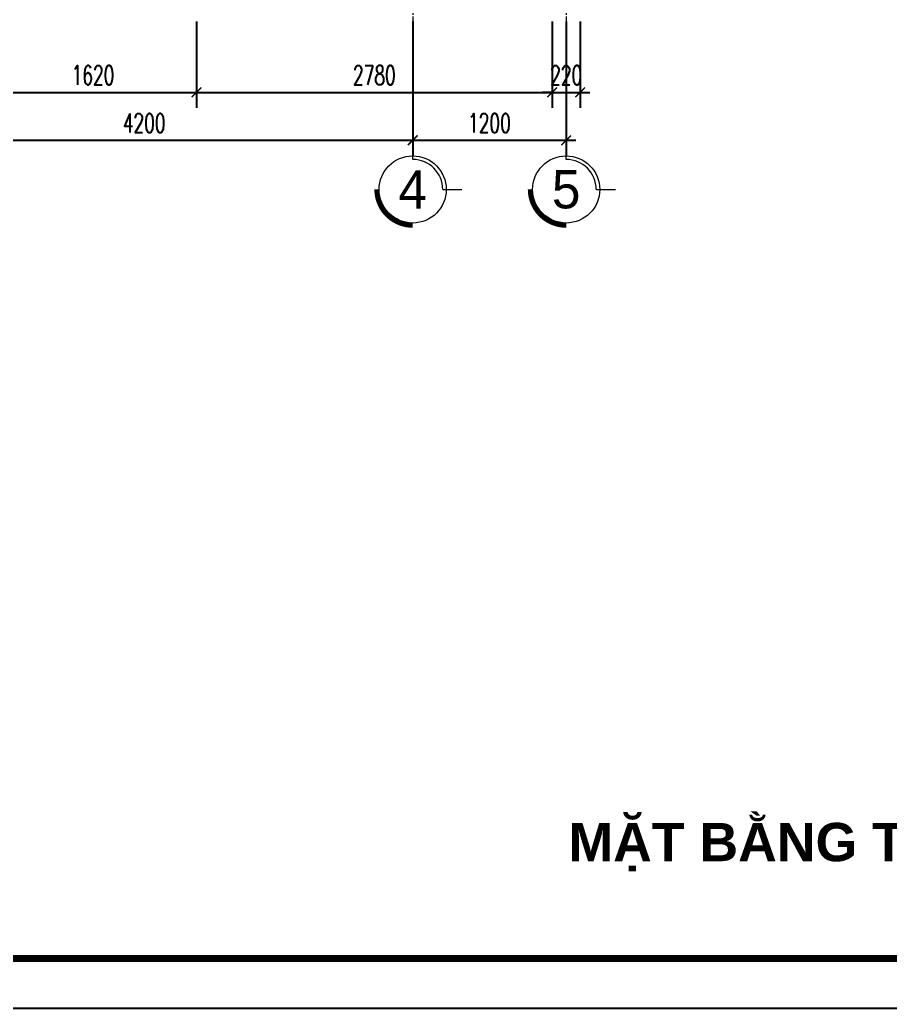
# Model space of a CAD drawing. Header units: millimetres. Extents: x -229618 to 2906, y -178063 to 96806.
# Drawn here: x -199725 to -192919, y -111097 to -103362 of the extents above; entities that cross this region are included whole.
import ezdxf
from ezdxf.enums import TextEntityAlignment as Align

# ---------------------------------------------------------------- set-up
doc = ezdxf.new("R2010")
doc.units = ezdxf.units.MM
doc.header["$LTSCALE"] = 200
doc.header["$MEASUREMENT"] = 0
doc.header["$PDMODE"] = 3
doc.header["$PDSIZE"] = 50
doc.linetypes.add('CENTER2', pattern=[1.125, 0.75, -0.125, 0.125, -0.125])
doc.layers.get('0').update_dxf_attribs({"color": 95, "linetype": 'CONTINUOUS'})
doc.layers.get('DEFPOINTS').update_dxf_attribs({"linetype": 'CONTINUOUS'})
for name, color, linetype in [('DIM', 251, 'CONTINUOUS'), ('KHUNGTEN', 7, 'CONTINUOUS'), ('MANH', 9, 'CONTINUOUS'), ('TEXT', 33, 'CONTINUOUS')]:
    doc.layers.add(name, color=color, linetype=linetype)
doc.layers.add('thay', color=7, linetype='CONTINUOUS', lineweight=18)
doc.layers.add('tim', color=18, linetype='CENTER2', lineweight=9)
doc.styles.add('Aria H B iso', font='Vharialb_0.ttf')
doc.styles.add('Aria H iso', font='Vharial_0.ttf')
doc.styles.add('dam', font='Vhavanb_0.ttf', dxfattribs={"width": 0.9, "height": 450})
doc.styles.add('Scale', font='vnsimli.shx', dxfattribs={"width": 0.65, "bigfont": 'bigfont.shx'})
doc.dimstyles.new('Scale', dxfattribs={"dimscale": 75, "dimtxt": 2, "dimasz": 1, "dimexe": 1.6, "dimexo": 0, "dimgap": 0.8, "dimtad": 1, "dimdec": 0, "dimzin": 0, "dimdsep": 46, "dimtxsty": 'Scale', "dimblk": 'ARCHTICK', "dimcen": 0.1, "dimdle": 1, "dimclrd": 256, "dimclre": 256, "dimclrt": 3, "dimadec": 0, "dimazin": 0, "dimtfac": 1, "dimtdec": 0, "dimtix": 1, "dimtmove": 2, "dimatfit": 3, "dimldrblk": 'ARCHTICK', "dimfxl": 0, "dimtolj": 1, "dimtzin": 0, "dimarcsym": 0})

# ---------------------------------------------------------------- blocks, each defined once
blk = doc.blocks.new('KhungA3')
at = {"layer": 'DEFPOINTS', "color": 8}
blk.add_lwpolyline([(-3.74, 3.81), (416.31, 3.81), (416.31, 300.81), (-3.74, 300.81)], close=True, dxfattribs=at)
at = {"layer": 'KHUNGTEN', "color": 4, "const_width": 0.724}
blk.add_lwpolyline([(7.54, 8.99), (411.13, 8.99), (411.13, 295.64), (7.54, 295.64)], close=True, dxfattribs=at)
blk = doc.blocks.new('_ArchTick')
at = {"color": 0, "linetype": 'ByBlock', "const_width": 0.15}
blk.add_lwpolyline([(-0.5, -0.5), (0.5, 0.5)], dxfattribs=at)
blk = doc.blocks.new('*D1790')
at = {"layer": 'DEFPOINTS', "color": 0, "linetype": 'Continuous'}
for p in [(-200853, -103376.2), (-196653, -103376.2), (-196653, -104305.2)]:
    blk.add_point(p, dxfattribs=at)
at = {"layer": 'DIM', "linetype": 'Continuous', "lineweight": -2}
for p, q in [((-200853, -103376.2), (-200853, -104425.2)), ((-196653, -103376.2), (-196653, -104425.2)), ((-200928, -104305.2), (-196578, -104305.2))]:
    blk.add_line(p, q, dxfattribs=at)
at = {"layer": 'DIM', "linetype": 'Continuous', "lineweight": -2, "xscale": 75, "yscale": 75, "zscale": 75, "rotation": 180}
blk.add_blockref('_ArchTick', (-200853, -104305.2), dxfattribs=at)
at = {"layer": 'DIM', "linetype": 'Continuous', "lineweight": -2, "xscale": 75, "yscale": 75, "zscale": 75}
blk.add_blockref('_ArchTick', (-196653, -104305.2), dxfattribs=at)
at = {"layer": 'DIM', "color": 3, "linetype": 'Continuous', "insert": (-198753, -104170.2), "char_height": 150, "attachment_point": 5, "style": 'Scale'}
blk.add_mtext('\\A1;4200', dxfattribs=at)
blk = doc.blocks.new('*D1791')
at = {"layer": 'DEFPOINTS', "color": 0, "linetype": 'Continuous'}
for p in [(-196653, -103376.2), (-195453, -103376.2), (-195453, -104305.2)]:
    blk.add_point(p, dxfattribs=at)
at = {"layer": 'DIM', "linetype": 'Continuous', "lineweight": -2}
for p, q in [((-196653, -103376.2), (-196653, -104425.2)), ((-195453, -103376.2), (-195453, -104425.2)), ((-196728, -104305.2), (-195378, -104305.2))]:
    blk.add_line(p, q, dxfattribs=at)
at = {"layer": 'DIM', "linetype": 'Continuous', "lineweight": -2, "xscale": 75, "yscale": 75, "zscale": 75, "rotation": 180}
blk.add_blockref('_ArchTick', (-196653, -104305.2), dxfattribs=at)
at = {"layer": 'DIM', "linetype": 'Continuous', "lineweight": -2, "xscale": 75, "yscale": 75, "zscale": 75}
blk.add_blockref('_ArchTick', (-195453, -104305.2), dxfattribs=at)
at = {"layer": 'DIM', "color": 3, "linetype": 'Continuous', "insert": (-196053, -104170.2), "char_height": 150, "attachment_point": 5, "style": 'Scale'}
blk.add_mtext('\\A1;1200', dxfattribs=at)
blk = doc.blocks.new('tr')
at = {"layer": 'thay', "ltscale": 600}
for p, q in [((0, -200), (0, 0)), ((313, -513), (513, -513))]:
    blk.add_line(p, q, dxfattribs=at)
at = {"layer": 'thay', "ltscale": 600, "const_width": 50}
blk.add_lwpolyline([(-375, -513, 0.414214), (0, -888, 0.414214)], format="xyb", dxfattribs=at)
at = {"layer": 'thay', "ltscale": 600}
blk.add_circle((0, -513), 350, dxfattribs=at)
blk.add_arc((0, -513), 313, 0, 90, dxfattribs=at)
at = {"layer": 'TEXT', "linetype": 'Continuous', "style": 'Aria H iso'}
blk.add_attdef('A', text='', height=350, dxfattribs=at).set_placement((0, -671), align=Align.CENTER)
blk = doc.blocks.new('*D2152')
at = {"layer": 'DEFPOINTS', "color": 0}
for p in [(-199963, -103376.2), (-198343, -103376.2), (-198343, -103930.2)]:
    blk.add_point(p, dxfattribs=at)
at = {"layer": 'DIM', "lineweight": -2}
for p, q in [((-199963, -103376.2), (-199963, -104050.2)), ((-198343, -103376.2), (-198343, -104050.2)), ((-200038, -103930.2), (-198268, -103930.2))]:
    blk.add_line(p, q, dxfattribs=at)
at = {"layer": 'DIM', "lineweight": -2, "xscale": 75, "yscale": 75, "zscale": 75, "rotation": 180}
blk.add_blockref('_ArchTick', (-199963, -103930.2), dxfattribs=at)
at = {"layer": 'DIM', "lineweight": -2, "xscale": 75, "yscale": 75, "zscale": 75}
blk.add_blockref('_ArchTick', (-198343, -103930.2), dxfattribs=at)
at = {"layer": 'DIM', "color": 3, "insert": (-199153, -103795.2), "char_height": 150, "attachment_point": 5, "style": 'Scale'}
blk.add_mtext('\\A1;1620', dxfattribs=at)
blk = doc.blocks.new('*D2153')
at = {"layer": 'DEFPOINTS', "color": 0}
for p in [(-198343, -103376.2), (-195563, -103376.2), (-195563, -103930.2)]:
    blk.add_point(p, dxfattribs=at)
at = {"layer": 'DIM', "lineweight": -2}
for p, q in [((-198343, -103376.2), (-198343, -104050.2)), ((-195563, -103376.2), (-195563, -104050.2)), ((-198418, -103930.2), (-195488, -103930.2))]:
    blk.add_line(p, q, dxfattribs=at)
at = {"layer": 'DIM', "lineweight": -2, "xscale": 75, "yscale": 75, "zscale": 75, "rotation": 180}
blk.add_blockref('_ArchTick', (-198343, -103930.2), dxfattribs=at)
at = {"layer": 'DIM', "lineweight": -2, "xscale": 75, "yscale": 75, "zscale": 75}
blk.add_blockref('_ArchTick', (-195563, -103930.2), dxfattribs=at)
at = {"layer": 'DIM', "color": 3, "insert": (-196953, -103795.2), "char_height": 150, "attachment_point": 5, "style": 'Scale'}
blk.add_mtext('\\A1;2780', dxfattribs=at)
blk = doc.blocks.new('*D2154')
at = {"layer": 'DEFPOINTS', "color": 0}
for p in [(-195563, -103376.2), (-195343, -103376.2), (-195343, -103930.2)]:
    blk.add_point(p, dxfattribs=at)
at = {"layer": 'DIM', "lineweight": -2}
for p, q in [((-195563, -103376.2), (-195563, -104050.2)), ((-195343, -103376.2), (-195343, -104050.2)), ((-195563, -103930.2), (-195638, -103930.2)), ((-195563, -103930.2), (-195343, -103930.2)), ((-195343, -103930.2), (-195268, -103930.2))]:
    blk.add_line(p, q, dxfattribs=at)
at = {"layer": 'DIM', "lineweight": -2, "xscale": 75, "yscale": 75, "zscale": 75}
blk.add_blockref('_ArchTick', (-195563, -103930.2), dxfattribs=at)
at = {"layer": 'DIM', "lineweight": -2, "xscale": 75, "yscale": 75, "zscale": 75, "rotation": 180}
blk.add_blockref('_ArchTick', (-195343, -103930.2), dxfattribs=at)
at = {"layer": 'DIM', "color": 3, "insert": (-195453, -103795.2), "char_height": 150, "attachment_point": 5, "style": 'Scale'}
blk.add_mtext('\\A1;220', dxfattribs=at)

msp = doc.modelspace()

# ---------------------------------------------------------------- linework, layer by layer
at = {"layer": 'tim', "ltscale": 0.5}
for p, q in [((-196653, -92423.2), (-196653, -104305.2)), ((-195453, -92423.2), (-195453, -104305.2))]:
    msp.add_line(p, q, dxfattribs=at)

# ---------------------------------------------------------------- block references
at = {"layer": 'KHUNGTEN', "xscale": 75, "yscale": 75, "zscale": 75.00000000000009}
msp.add_blockref('KhungA3', (-217336, -111382.6), dxfattribs=at)
at = {"layer": 'MANH', "xscale": 0.75, "yscale": 0.75, "zscale": 0.75}
for p in [(-196653, -104305.2), (-195453, -104305.2)]:
    msp.add_blockref('tr', p, dxfattribs=at)

# ---------------------------------------------------------------- texts
at = {"layer": 'TEXT', "linetype": 'Continuous', "style": 'dam'}
for s, p in [('4', (-196653, -104690.1)), ('5', (-195453, -104690.1))]:
    msp.add_text(s, height=300, dxfattribs=at).set_placement(p, align=Align.MIDDLE)
at = {"layer": 'TEXT', "style": 'Aria H B iso'}
msp.add_text('mÆt b»ng tÇng ¸p m¸i', height=300, dxfattribs=at).set_placement((-190290.4, -109946.4), align=Align.RIGHT)

# ---------------------------------------------------------------- dimensions: what is measured, and where the dimension line sits
at = {"layer": 'DIM', "linetype": 'Continuous'}
for base, p1, p2, picture, middle in [((-196653, -104305.2), (-200853, -103376.2), (-196653, -103376.2), '*D1790', (-198753, -104170.2)), ((-195453, -104305.2), (-196653, -103376.2), (-195453, -103376.2), '*D1791', (-196053, -104170.2))]:
    dim = msp.add_linear_dim(base=base, p1=p1, p2=p2, dimstyle='Scale', dxfattribs=at)
    dim.commit()
    dim.dimension.update_dxf_attribs({"geometry": picture, "text_midpoint": middle})
at = {"layer": 'DIM'}
for base, p1, p2, picture, middle in [((-198343, -103930.2), (-199963, -103376.2), (-198343, -103376.2), '*D2152', (-199153, -103795.2)), ((-195563, -103930.2), (-198343, -103376.2), (-195563, -103376.2), '*D2153', (-196953, -103795.2)), ((-195343, -103930.2), (-195563, -103376.2), (-195343, -103376.2), '*D2154', (-195453, -103795.2))]:
    dim = msp.add_linear_dim(base=base, p1=p1, p2=p2, dimstyle='Scale', dxfattribs=at)
    dim.commit()
    dim.dimension.update_dxf_attribs({"geometry": picture, "text_midpoint": middle})

doc.saveas('drawing.dxf')
